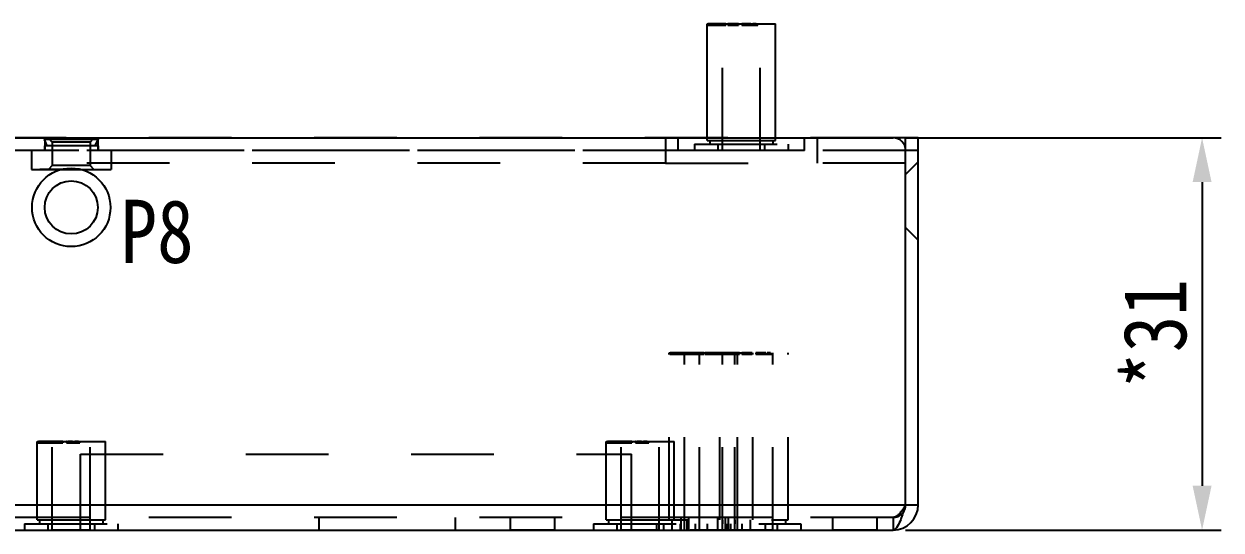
# Model space of a CAD drawing. Header units: millimetres. Extents: x 1262 to 3787, y 0 to 841.
# Drawn here: x 1755.8 to 1850.5, y 627.2 to 667.2 of the extents above; entities that cross this region are included whole.
import ezdxf

# ---------------------------------------------------------------- set-up
doc = ezdxf.new("R2010")
doc.units = ezdxf.units.MM
doc.header["$LTSCALE"] = 65.395
doc.header["$PDMODE"] = 3
doc.header["$PDSIZE"] = 8
doc.linetypes.add('HIDDEN', pattern=[0.2, 0.1, -0.1])
doc.layers.get('0').update_dxf_attribs({"linetype": 'CONTINUOUS'})
doc.layers.get('Defpoints').update_dxf_attribs({"linetype": 'CONTINUOUS'})
doc.layers.add('02___PRT_ALL_AXES', color=7, linetype='CONTINUOUS')
doc.layers.add('DEFAULT_2', color=8, linetype='HIDDEN')
doc.styles.get("Standard").update_dxf_attribs({"font": 'txt', "width": 0.85})
doc.dimstyles.new('DIMSTYLE_1', dxfattribs={"dimtxt": 5, "dimasz": 3.5, "dimexe": 1.5, "dimexo": 1, "dimgap": 1.25, "dimtad": 1, "dimdsep": 46, "dimtxsty": 'Standard', "dimblk": '_FILLED', "dimblk1": '_FILLED', "dimblk2": '_FILLED', "dimcen": 0.09, "dimadec": 0, "dimazin": 0, "dimtp": 0.01, "dimtm": 0.01, "dimtfac": 1, "dimtofl": 0, "dimtmove": 0, "dimatfit": 3, "dimldrblk": '_FILLED', "dimfxl": 1, "dimtolj": 1, "dimarcsym": 0})

# ---------------------------------------------------------------- blocks, each defined once
blk = doc.blocks.new('_FILLED')
at = {"color": 0, "linetype": 'ByBlock'}
blk.add_solid([(0, 0), (-1, 0.214), (-1, -0.214)], dxfattribs=at)
blk = doc.blocks.new('*D3')
at = {"color": 0, "linetype": 'Continuous', "lineweight": -2, "transparency": 16777216}
for p, q in [((1825.581, 658.158), (1850.527, 658.158)), ((1849.027, 654.658), (1849.027, 630.658)), ((1825.581, 627.158), (1850.527, 627.158))]:
    blk.add_line(p, q, dxfattribs=at)
at = {"layer": 'Defpoints', "color": 0, "linetype": 'Continuous', "transparency": 16777216}
for p in [(1824.581, 658.158), (1824.581, 627.158), (1849.027, 627.158)]:
    blk.add_point(p, dxfattribs=at)
at = {"color": 0, "linetype": 'Continuous', "lineweight": -2, "transparency": 16777216, "xscale": 3.5, "yscale": 3.5, "zscale": 3.5}
for p, rotation in [((1849.027, 658.158), 90), ((1849.027, 627.158), 270)]:
    blk.add_blockref('_FILLED', p, dxfattribs=dict(at, rotation=rotation))
at = {"color": 0, "linetype": 'Continuous', "transparency": 16777216, "insert": (1842.777, 642.658), "char_height": 5, "width": 12.75, "attachment_point": 2, "rotation": 90}
blk.add_mtext('\\A1;*31', dxfattribs=at)

msp = doc.modelspace()

# ---------------------------------------------------------------- linework, layer by layer
at = {"color": 7, "linetype": 'Continuous'}
for p, q in [((1809.881, 658.158), (1809.881, 667.158)), ((1815.281, 658.158), (1815.281, 667.158)), ((1826.581, 658.158), (1825.581, 658.158)), ((1825.581, 657.158), (1825.581, 658.158)), ((1826.581, 657.158), (1825.581, 657.158)), ((1825.581, 629.158), (1826.581, 629.158))]:
    msp.add_line(p, q, dxfattribs=at)
at = {"color": 3, "linetype": 'Continuous'}
for p, q in [((1413.581, 658.158), (1824.581, 658.158)), ((1826.581, 629.158), (1826.581, 658.158)), ((1825.581, 629.158), (1825.581, 657.158)), ((1413.581, 629.158), (1825.581, 629.158)), ((1640.365, 627.158), (1824.581, 627.158))]:
    msp.add_line(p, q, dxfattribs=at)
msp.add_circle((1759.581, 652.658), 3.1, dxfattribs=at)
at = {"color": 7, "linetype": 'Continuous'}
msp.add_circle((1759.581, 652.658), 2.1, dxfattribs=at)
at = {"color": 3, "linetype": 'Continuous'}
for centre, radius, start, end in [((1824.581, 657.158), 1, 0, 90), ((1824.581, 629.158), 2, 270, 0)]:
    msp.add_arc(centre, radius, start, end, dxfattribs=at)
msp.add_open_spline([(1825.581, 629.158), (1825.52, 628.969), (1825.46, 628.779), (1825.398, 628.59)], degree=3, dxfattribs=at)
for points, knots in [([(1825.134, 627.867), (1825.058, 627.685), (1824.948, 627.413), (1824.692, 627.158), (1824.581, 627.158)], [0, 0, 0, 0, 0.639668, 1, 1, 1, 1]), ([(1825.398, 628.59), (1825.376, 628.525), (1825.294, 628.282), (1825.206, 628.04), (1825.134, 627.867)], [0, 0, 0, 0, 0.267533, 1, 1, 1, 1])]:
    msp.add_open_spline(points, degree=3, knots=knots, dxfattribs=at)
at = {"layer": '02___PRT_ALL_AXES', "color": 7, "linetype": 'Continuous'}
for p, q in [((1809.881, 667.158), (1815.281, 667.158)), ((1809.881, 658.158), (1809.881, 667.158)), ((1815.281, 658.158), (1815.281, 667.158))]:
    msp.add_line(p, q, dxfattribs=at)
at = {"layer": '02___PRT_ALL_AXES', "color": 8, "linetype": 'HIDDEN'}
for p, q in [((1811.081, 657.158), (1811.081, 667.158)), ((1814.081, 657.158), (1814.081, 667.158)), ((1824.581, 658.158), (1436.879, 658.158)), ((1757.481, 658.158), (1757.481, 657.158)), ((1761.681, 658.158), (1761.681, 657.158)), ((1809.881, 657.958), (1809.881, 658.158)), ((1815.281, 657.958), (1815.281, 658.158)), ((1825.581, 657.158), (1436.879, 657.158)), ((1806.881, 641.158), (1816.281, 641.158)), ((1806.881, 627.958), (1806.881, 641.158)), ((1808.081, 627.158), (1808.081, 641.158)), ((1809.281, 627.158), (1809.281, 641.158)), ((1810.881, 627.958), (1810.881, 641.158)), ((1811.081, 627.158), (1811.081, 641.158)), ((1812.081, 627.158), (1812.081, 641.158)), ((1812.281, 627.158), (1812.281, 641.158)), ((1813.481, 627.958), (1813.481, 641.158)), ((1815.081, 627.158), (1815.081, 641.158)), ((1816.281, 627.958), (1816.281, 641.158)), ((1756.881, 634.158), (1762.281, 634.158)), ((1756.881, 627.958), (1756.881, 634.158)), ((1758.081, 627.158), (1758.081, 634.158)), ((1761.081, 627.158), (1761.081, 634.158)), ((1762.281, 627.958), (1762.281, 634.158)), ((1801.881, 634.158), (1807.281, 634.158)), ((1801.881, 627.958), (1801.881, 634.158)), ((1803.081, 627.158), (1803.081, 634.158)), ((1806.081, 627.158), (1806.081, 634.158)), ((1807.281, 627.958), (1807.281, 634.158)), ((1761.081, 628.158), (1758.081, 628.158)), ((1797.831, 628.158), (1794.331, 628.158)), ((1794.331, 627.158), (1794.331, 628.158)), ((1797.831, 627.158), (1797.831, 628.158)), ((1806.081, 628.158), (1803.081, 628.158)), ((1815.081, 628.158), (1807.831, 628.158)), ((1807.831, 627.158), (1807.831, 628.158)), ((1808.431, 627.158), (1808.431, 628.158)), ((1810.731, 627.158), (1810.731, 628.158)), ((1811.331, 627.158), (1811.331, 628.158)), ((1823.331, 628.158), (1819.831, 628.158)), ((1819.831, 627.158), (1819.831, 628.158)), ((1823.331, 627.158), (1823.331, 628.158)), ((1761.081, 627.158), (1758.081, 627.158)), ((1797.831, 627.158), (1794.331, 627.158)), ((1806.081, 627.158), (1803.081, 627.158)), ((1815.081, 627.158), (1807.831, 627.158)), ((1823.331, 627.158), (1819.831, 627.158))]:
    msp.add_line(p, q, dxfattribs=at)
at = {"layer": '02___PRT_ALL_AXES', "color": 3, "linetype": 'Continuous'}
msp.add_line((1825.581, 658.158), (1824.581, 658.158), dxfattribs=at)
at = {"layer": 'DEFAULT_2', "color": 8, "linetype": 'HIDDEN'}
for p, q in [((1811.358, 667.158), (1809.94, 667.158)), ((1809.94, 667.158), (1809.94, 667.058)), ((1809.94, 667.058), (1811.358, 667.058)), ((1809.946, 667.158), (1809.946, 667.058)), ((1809.979, 667.158), (1809.979, 667.058)), ((1809.994, 667.158), (1809.994, 667.058)), ((1810.028, 667.158), (1810.028, 667.058)), ((1810.048, 667.158), (1810.048, 667.058)), ((1810.05, 667.158), (1810.05, 667.058)), ((1810.076, 667.158), (1810.076, 667.058)), ((1810.079, 667.158), (1810.079, 667.058)), ((1810.094, 667.158), (1810.094, 667.058)), ((1810.102, 667.158), (1810.102, 667.058)), ((1810.149, 667.158), (1810.149, 667.058)), ((1810.155, 667.158), (1810.155, 667.058)), ((1810.159, 667.158), (1810.159, 667.058)), ((1810.182, 667.158), (1810.182, 667.058)), ((1810.248, 667.158), (1810.248, 667.058)), ((1810.259, 667.158), (1810.259, 667.058)), ((1810.292, 667.158), (1810.292, 667.058)), ((1810.302, 667.158), (1810.302, 667.058)), ((1810.303, 667.058), (1810.303, 667.158)), ((1810.314, 667.158), (1810.314, 667.058)), ((1810.372, 667.058), (1810.372, 667.158)), ((1810.421, 667.158), (1810.421, 667.058)), ((1810.423, 667.158), (1810.423, 667.058)), ((1810.446, 667.158), (1810.446, 667.058)), ((1810.448, 667.158), (1810.448, 667.058)), ((1810.554, 667.158), (1810.554, 667.058)), ((1810.566, 667.158), (1810.566, 667.058)), ((1810.577, 667.158), (1810.577, 667.058)), ((1810.61, 667.158), (1810.61, 667.058)), ((1810.621, 667.158), (1810.621, 667.058)), ((1810.686, 667.158), (1810.686, 667.058)), ((1810.709, 667.158), (1810.709, 667.058)), ((1810.713, 667.158), (1810.713, 667.058)), ((1810.719, 667.158), (1810.719, 667.058)), ((1810.767, 667.158), (1810.767, 667.058)), ((1810.775, 667.158), (1810.775, 667.058)), ((1810.789, 667.158), (1810.789, 667.058)), ((1810.792, 667.158), (1810.792, 667.058)), ((1810.818, 667.158), (1810.818, 667.058)), ((1810.82, 667.158), (1810.82, 667.058)), ((1810.841, 667.158), (1810.841, 667.058)), ((1810.874, 667.158), (1810.874, 667.058)), ((1810.889, 667.158), (1810.889, 667.058)), ((1810.922, 667.158), (1810.922, 667.058)), ((1810.929, 667.158), (1810.929, 667.058)), ((1810.97, 667.158), (1810.97, 667.058)), ((1810.972, 667.158), (1810.972, 667.058)), ((1811.001, 667.158), (1811.001, 667.058)), ((1811.023, 667.158), (1811.023, 667.058)), ((1811.051, 667.158), (1811.051, 667.058)), ((1811.055, 667.158), (1811.055, 667.058)), ((1811.118, 667.158), (1811.118, 667.058)), ((1811.121, 667.158), (1811.121, 667.058)), ((1811.138, 667.158), (1811.138, 667.058)), ((1811.14, 667.158), (1811.14, 667.058)), ((1811.148, 667.158), (1811.148, 667.058)), ((1811.152, 667.158), (1811.152, 667.058)), ((1811.161, 667.158), (1811.161, 667.058)), ((1811.167, 667.158), (1811.167, 667.058)), ((1811.176, 667.158), (1811.176, 667.058)), ((1811.18, 667.158), (1811.18, 667.058)), ((1811.19, 667.158), (1811.19, 667.058)), ((1811.191, 667.158), (1811.191, 667.058)), ((1811.208, 667.158), (1811.208, 667.058)), ((1811.274, 667.158), (1811.274, 667.058)), ((1811.305, 667.158), (1811.305, 667.058)), ((1811.356, 667.158), (1811.356, 667.058)), ((1811.358, 667.158), (1811.358, 667.058)), ((1812.36, 667.158), (1811.502, 667.158)), ((1811.502, 667.158), (1811.502, 667.058)), ((1811.502, 667.058), (1812.36, 667.058)), ((1811.503, 667.158), (1811.503, 667.058)), ((1811.525, 667.158), (1811.525, 667.058)), ((1811.527, 667.158), (1811.527, 667.058)), ((1811.572, 667.158), (1811.572, 667.058)), ((1811.602, 667.158), (1811.602, 667.058)), ((1811.609, 667.158), (1811.609, 667.058)), ((1811.627, 667.158), (1811.627, 667.058)), ((1811.63, 667.158), (1811.63, 667.058)), ((1811.637, 667.158), (1811.637, 667.058)), ((1811.639, 667.158), (1811.639, 667.058)), ((1811.66, 667.158), (1811.66, 667.058)), ((1811.665, 667.158), (1811.665, 667.058)), ((1811.67, 667.158), (1811.67, 667.058)), ((1811.677, 667.158), (1811.677, 667.058)), ((1811.681, 667.158), (1811.681, 667.058)), ((1811.691, 667.158), (1811.691, 667.058)), ((1811.708, 667.058), (1811.708, 667.158)), ((1811.722, 667.158), (1811.722, 667.058)), ((1811.742, 667.158), (1811.742, 667.058)), ((1811.764, 667.158), (1811.764, 667.058)), ((1811.765, 667.158), (1811.765, 667.058)), ((1811.777, 667.158), (1811.777, 667.058)), ((1811.78, 667.158), (1811.78, 667.058)), ((1811.807, 667.158), (1811.807, 667.058)), ((1811.827, 667.158), (1811.827, 667.058)), ((1811.836, 667.158), (1811.836, 667.058)), ((1811.878, 667.058), (1811.878, 667.158)), ((1811.883, 667.158), (1811.883, 667.058)), ((1811.889, 667.158), (1811.889, 667.058)), ((1811.908, 667.158), (1811.908, 667.058)), ((1811.914, 667.158), (1811.914, 667.058)), ((1811.919, 667.158), (1811.919, 667.058)), ((1811.958, 667.158), (1811.958, 667.058)), ((1811.969, 667.158), (1811.969, 667.058)), ((1811.989, 667.158), (1811.989, 667.058)), ((1811.994, 667.158), (1811.994, 667.058)), ((1812.014, 667.158), (1812.014, 667.058)), ((1812.035, 667.158), (1812.035, 667.058)), ((1812.05, 667.158), (1812.05, 667.058)), ((1812.065, 667.158), (1812.065, 667.058)), ((1812.088, 667.158), (1812.088, 667.058)), ((1812.093, 667.158), (1812.093, 667.058)), ((1812.104, 667.158), (1812.104, 667.058)), ((1812.12, 667.158), (1812.12, 667.058)), ((1812.122, 667.158), (1812.122, 667.058)), ((1812.181, 667.158), (1812.181, 667.058)), ((1812.187, 667.158), (1812.187, 667.058)), ((1812.22, 667.158), (1812.22, 667.058)), ((1812.234, 667.158), (1812.234, 667.058)), ((1812.238, 667.158), (1812.238, 667.058)), ((1812.255, 667.158), (1812.255, 667.058)), ((1812.305, 667.158), (1812.305, 667.058)), ((1812.355, 667.158), (1812.355, 667.058)), ((1812.36, 667.158), (1812.36, 667.058)), ((1813.341, 667.158), (1812.635, 667.158)), ((1812.635, 667.158), (1812.635, 667.058)), ((1812.635, 667.058), (1813.882, 667.058)), ((1812.813, 667.158), (1812.813, 667.058)), ((1812.82, 667.158), (1812.82, 667.058)), ((1812.931, 667.058), (1812.931, 667.158)), ((1813.057, 667.058), (1813.057, 667.158)), ((1813.341, 667.058), (1813.341, 667.158)), ((1813.388, 667.158), (1813.388, 667.058)), ((1813.407, 667.158), (1813.407, 667.058)), ((1813.769, 667.158), (1813.5, 667.158)), ((1813.5, 667.058), (1813.5, 667.158)), ((1813.532, 667.158), (1813.532, 667.058)), ((1813.585, 667.158), (1813.585, 667.058)), ((1813.769, 667.058), (1813.769, 667.158)), ((1813.882, 667.058), (1813.882, 667.158)), ((1761.706, 658.128), (1757.456, 658.128)), ((1757.456, 658.128), (1757.456, 658.028)), ((1758.081, 657.828), (1757.781, 658.128)), ((1761.081, 657.828), (1761.381, 658.128)), ((1761.706, 658.128), (1761.706, 658.028)), ((1806.581, 658.158), (1806.581, 656.158)), ((1807.581, 657.158), (1807.581, 658.158)), ((1809.881, 657.958), (1809.881, 658.158)), ((1815.281, 657.958), (1815.281, 658.158)), ((1817.581, 657.158), (1817.581, 658.158)), ((1818.581, 658.158), (1818.581, 656.158)), ((1825.581, 658.158), (1824.581, 658.158)), ((1806.581, 657.158), (1709.581, 657.158)), ((1756.431, 657.158), (1756.431, 655.658)), ((1761.706, 658.028), (1757.456, 658.028)), ((1757.681, 657.538), (1757.456, 658.028)), ((1761.706, 657.538), (1757.456, 657.538)), ((1757.456, 657.538), (1757.456, 657.158)), ((1761.081, 657.828), (1758.081, 657.828)), ((1758.081, 657.828), (1758.081, 655.958)), ((1761.081, 657.828), (1761.081, 655.958)), ((1761.481, 657.538), (1761.706, 658.028)), ((1761.706, 657.538), (1761.706, 657.158)), ((1762.731, 657.158), (1762.731, 655.658)), ((1817.581, 657.158), (1807.581, 657.158)), ((1808.886, 657.658), (1816.276, 657.658)), ((1808.886, 657.658), (1808.886, 657.158)), ((1809.881, 657.958), (1815.281, 657.958)), ((1810.081, 657.958), (1810.081, 657.658)), ((1810.733, 657.658), (1810.733, 657.158)), ((1814.428, 657.658), (1814.428, 657.158)), ((1815.081, 657.958), (1815.081, 657.658)), ((1816.276, 657.658), (1816.276, 657.158)), ((1825.581, 657.158), (1818.581, 657.158)), ((1825.581, 655.258), (1826.581, 656.258)), ((1806.581, 656.158), (1709.581, 656.158)), ((1756.431, 655.658), (1762.731, 655.658)), ((1757.105, 655.678), (1758.997, 655.678)), ((1757.105, 655.678), (1757.105, 655.658)), ((1757.119, 655.678), (1757.119, 655.658)), ((1757.141, 655.658), (1757.141, 655.678)), ((1757.149, 655.678), (1757.149, 655.658)), ((1757.187, 655.658), (1757.187, 655.678)), ((1757.187, 655.678), (1757.187, 655.658)), ((1757.188, 655.678), (1757.188, 655.658)), ((1757.19, 655.678), (1757.19, 655.658)), ((1757.2, 655.678), (1757.2, 655.658)), ((1757.21, 655.658), (1757.21, 655.678)), ((1757.434, 655.678), (1757.434, 655.658)), ((1757.467, 655.678), (1757.467, 655.658)), ((1757.548, 655.678), (1757.548, 655.658)), ((1757.581, 655.678), (1757.581, 655.658)), ((1757.589, 655.678), (1757.589, 655.658)), ((1757.602, 655.678), (1757.602, 655.658)), ((1757.622, 655.678), (1757.622, 655.658)), ((1757.623, 655.678), (1757.623, 655.658)), ((1757.623, 655.678), (1757.623, 655.658)), ((1757.625, 655.678), (1757.625, 655.658)), ((1757.652, 655.678), (1757.652, 655.658)), ((1757.653, 655.678), (1757.653, 655.658)), ((1757.659, 655.678), (1757.659, 655.658)), ((1757.669, 655.678), (1757.669, 655.658)), ((1757.681, 655.658), (1757.681, 655.678)), ((1757.682, 655.678), (1757.682, 655.658)), ((1757.727, 655.678), (1757.727, 655.658)), ((1757.739, 655.678), (1757.739, 655.658)), ((1757.769, 655.678), (1757.769, 655.658)), ((1757.772, 655.678), (1757.772, 655.658)), ((1757.775, 655.678), (1757.775, 655.658)), ((1758.081, 655.958), (1757.781, 655.658)), ((1757.781, 655.678), (1757.781, 655.658)), ((1757.849, 655.678), (1757.849, 655.658)), ((1757.866, 655.678), (1757.866, 655.658)), ((1757.869, 655.678), (1757.869, 655.658)), ((1757.871, 655.678), (1757.871, 655.658)), ((1757.872, 655.658), (1757.872, 655.678)), ((1757.886, 655.678), (1757.886, 655.658)), ((1757.889, 655.678), (1757.889, 655.658)), ((1757.891, 655.678), (1757.891, 655.658)), ((1757.904, 655.678), (1757.904, 655.658)), ((1757.906, 655.678), (1757.906, 655.658)), ((1757.914, 655.678), (1757.914, 655.658)), ((1757.915, 655.678), (1757.915, 655.658)), ((1757.975, 655.678), (1757.975, 655.658)), ((1757.976, 655.678), (1757.976, 655.658)), ((1757.988, 655.658), (1757.988, 655.678)), ((1758.013, 655.678), (1758.013, 655.658)), ((1758.019, 655.678), (1758.019, 655.658)), ((1758.034, 655.678), (1758.034, 655.658)), ((1758.037, 655.678), (1758.037, 655.658)), ((1758.05, 655.658), (1758.05, 655.678)), ((1758.054, 655.678), (1758.054, 655.658)), ((1758.064, 655.678), (1758.064, 655.658)), ((1758.065, 655.658), (1758.065, 655.678)), ((1758.068, 655.678), (1758.068, 655.658)), ((1758.079, 655.678), (1758.079, 655.658)), ((1761.081, 655.958), (1758.081, 655.958)), ((1758.093, 655.658), (1758.093, 655.678)), ((1758.094, 655.678), (1758.094, 655.658)), ((1758.095, 655.678), (1758.095, 655.658)), ((1758.129, 655.658), (1758.129, 655.678)), ((1758.136, 655.678), (1758.136, 655.658)), ((1758.195, 655.678), (1758.195, 655.658)), ((1758.203, 655.658), (1758.203, 655.678)), ((1758.227, 655.678), (1758.227, 655.658)), ((1758.238, 655.678), (1758.238, 655.658)), ((1758.25, 655.658), (1758.25, 655.678)), ((1758.261, 655.678), (1758.261, 655.658)), ((1758.261, 655.658), (1758.261, 655.678)), ((1758.272, 655.678), (1758.272, 655.658)), ((1758.274, 655.678), (1758.274, 655.658)), ((1758.312, 655.678), (1758.312, 655.658)), ((1758.341, 655.678), (1758.341, 655.658)), ((1758.349, 655.678), (1758.349, 655.658)), ((1758.349, 655.678), (1758.349, 655.658)), ((1758.425, 655.658), (1758.425, 655.678)), ((1758.443, 655.678), (1758.443, 655.658)), ((1758.472, 655.678), (1758.472, 655.658)), ((1758.485, 655.678), (1758.485, 655.658)), ((1758.495, 655.658), (1758.495, 655.678)), ((1758.512, 655.678), (1758.512, 655.658)), ((1758.543, 655.658), (1758.543, 655.678)), ((1758.551, 655.678), (1758.551, 655.658)), ((1758.68, 655.658), (1758.68, 655.678)), ((1758.714, 655.678), (1758.714, 655.658)), ((1758.742, 655.678), (1758.742, 655.658)), ((1758.75, 655.678), (1758.75, 655.658)), ((1758.779, 655.678), (1758.779, 655.658)), ((1758.79, 655.678), (1758.79, 655.658)), ((1758.818, 655.678), (1758.818, 655.658)), ((1758.826, 655.678), (1758.826, 655.658)), ((1758.985, 655.678), (1758.985, 655.658)), ((1758.997, 655.678), (1758.997, 655.658)), ((1759.136, 655.678), (1759.518, 655.678)), ((1759.136, 655.678), (1759.136, 655.658)), ((1759.138, 655.678), (1759.138, 655.658)), ((1759.178, 655.678), (1759.178, 655.658)), ((1759.187, 655.678), (1759.187, 655.658)), ((1759.188, 655.678), (1759.188, 655.658)), ((1759.189, 655.678), (1759.189, 655.658)), ((1759.211, 655.678), (1759.211, 655.658)), ((1759.217, 655.678), (1759.217, 655.658)), ((1759.218, 655.658), (1759.218, 655.678)), ((1759.222, 655.678), (1759.222, 655.658)), ((1759.226, 655.678), (1759.226, 655.658)), ((1759.304, 655.678), (1759.304, 655.658)), ((1759.319, 655.678), (1759.319, 655.658)), ((1759.32, 655.678), (1759.32, 655.658)), ((1759.329, 655.678), (1759.329, 655.658)), ((1759.353, 655.678), (1759.353, 655.658)), ((1759.365, 655.678), (1759.365, 655.658)), ((1759.41, 655.678), (1759.41, 655.658)), ((1759.438, 655.678), (1759.438, 655.658)), ((1759.444, 655.678), (1759.444, 655.658)), ((1759.47, 655.678), (1759.47, 655.658)), ((1759.47, 655.658), (1759.47, 655.678)), ((1759.477, 655.678), (1759.477, 655.658)), ((1759.478, 655.678), (1759.478, 655.658)), ((1759.485, 655.658), (1759.485, 655.678)), ((1759.489, 655.678), (1759.489, 655.658)), ((1759.517, 655.678), (1759.517, 655.658)), ((1759.517, 655.658), (1759.517, 655.678)), ((1761.081, 655.958), (1761.381, 655.658)), ((1806.581, 656.158), (1818.581, 656.158)), ((1825.581, 656.158), (1818.581, 656.158)), ((1825.581, 651.058), (1826.581, 650.058)), ((1806.881, 627.958), (1806.881, 641.158)), ((1806.919, 641.058), (1806.919, 641.158)), ((1806.919, 641.058), (1809.641, 641.058)), ((1809.641, 641.158), (1806.943, 641.158)), ((1806.943, 641.058), (1806.943, 641.158)), ((1807.149, 641.158), (1807.149, 641.058)), ((1807.2, 641.158), (1807.2, 641.058)), ((1807.23, 641.158), (1807.23, 641.058)), ((1807.273, 641.158), (1807.273, 641.058)), ((1807.324, 641.158), (1807.324, 641.058)), ((1807.352, 641.158), (1807.352, 641.058)), ((1807.354, 641.158), (1807.354, 641.058)), ((1807.376, 641.058), (1807.376, 641.158)), ((1807.44, 641.158), (1807.44, 641.058)), ((1807.451, 641.058), (1807.451, 641.158)), ((1807.475, 641.158), (1807.475, 641.058)), ((1807.746, 641.158), (1807.746, 641.058)), ((1807.881, 641.158), (1807.881, 641.058)), ((1807.911, 641.158), (1807.911, 641.058)), ((1808.054, 641.158), (1808.054, 641.058)), ((1808.057, 641.158), (1808.057, 641.058)), ((1808.065, 641.158), (1808.065, 641.058)), ((1808.081, 627.958), (1808.081, 641.158)), ((1808.105, 641.158), (1808.105, 641.058)), ((1808.113, 641.158), (1808.113, 641.058)), ((1808.119, 641.058), (1808.119, 641.158)), ((1808.143, 641.058), (1808.143, 641.158)), ((1808.146, 641.158), (1808.146, 641.058)), ((1808.163, 641.158), (1808.163, 641.058)), ((1808.199, 641.158), (1808.199, 641.058)), ((1808.205, 641.158), (1808.205, 641.058)), ((1808.212, 641.158), (1808.212, 641.058)), ((1808.231, 641.158), (1808.231, 641.058)), ((1808.238, 641.158), (1808.238, 641.058)), ((1808.24, 641.158), (1808.24, 641.058)), ((1808.241, 641.158), (1808.241, 641.058)), ((1808.254, 641.158), (1808.254, 641.058)), ((1808.258, 641.158), (1808.258, 641.058)), ((1808.264, 641.158), (1808.264, 641.058)), ((1808.284, 641.158), (1808.284, 641.058)), ((1808.29, 641.158), (1808.29, 641.058)), ((1808.349, 641.158), (1808.349, 641.058)), ((1808.382, 641.158), (1808.382, 641.058)), ((1808.4, 641.158), (1808.4, 641.058)), ((1808.43, 641.158), (1808.43, 641.058)), ((1808.438, 641.158), (1808.438, 641.058)), ((1808.441, 641.158), (1808.441, 641.058)), ((1808.473, 641.158), (1808.473, 641.058)), ((1808.524, 641.158), (1808.524, 641.058)), ((1808.552, 641.158), (1808.552, 641.058)), ((1808.554, 641.158), (1808.554, 641.058)), ((1808.576, 641.058), (1808.576, 641.158)), ((1808.614, 641.158), (1808.614, 641.058)), ((1808.618, 641.158), (1808.618, 641.058)), ((1808.635, 641.158), (1808.635, 641.058)), ((1808.64, 641.158), (1808.64, 641.058)), ((1808.643, 641.158), (1808.643, 641.058)), ((1808.651, 641.058), (1808.651, 641.158)), ((1808.675, 641.158), (1808.675, 641.058)), ((1808.693, 641.158), (1808.693, 641.058)), ((1808.715, 641.158), (1808.715, 641.058)), ((1808.724, 641.158), (1808.724, 641.058)), ((1808.732, 641.158), (1808.732, 641.058)), ((1808.736, 641.158), (1808.736, 641.058)), ((1808.753, 641.158), (1808.753, 641.058)), ((1808.754, 641.158), (1808.754, 641.058)), ((1808.754, 641.158), (1808.754, 641.058)), ((1808.764, 641.158), (1808.764, 641.058)), ((1808.764, 641.158), (1808.764, 641.058)), ((1808.778, 641.158), (1808.778, 641.058)), ((1808.79, 641.158), (1808.79, 641.058)), ((1808.797, 641.158), (1808.797, 641.058)), ((1808.805, 641.158), (1808.805, 641.058)), ((1808.834, 641.058), (1808.834, 641.158)), ((1808.843, 641.158), (1808.843, 641.058)), ((1808.855, 641.158), (1808.855, 641.058)), ((1808.865, 641.158), (1808.865, 641.058)), ((1808.868, 641.158), (1808.868, 641.058)), ((1808.874, 641.158), (1808.874, 641.058)), ((1808.885, 641.158), (1808.885, 641.058)), ((1808.904, 641.158), (1808.904, 641.058)), ((1808.907, 641.158), (1808.907, 641.058)), ((1808.921, 641.158), (1808.921, 641.058)), ((1808.946, 641.158), (1808.946, 641.058)), ((1808.992, 641.158), (1808.992, 641.058)), ((1808.994, 641.158), (1808.994, 641.058)), ((1808.998, 641.158), (1808.998, 641.058)), ((1809.007, 641.158), (1809.007, 641.058)), ((1809.015, 641.158), (1809.015, 641.058)), ((1809.075, 641.158), (1809.075, 641.058)), ((1809.081, 641.158), (1809.081, 641.058)), ((1809.087, 641.158), (1809.087, 641.058)), ((1809.096, 641.158), (1809.096, 641.058)), ((1809.098, 641.158), (1809.098, 641.058)), ((1809.111, 641.158), (1809.111, 641.058)), ((1809.113, 641.158), (1809.113, 641.058)), ((1809.145, 641.158), (1809.145, 641.058)), ((1809.158, 641.158), (1809.158, 641.058)), ((1809.178, 641.158), (1809.178, 641.058)), ((1809.179, 641.158), (1809.179, 641.058)), ((1809.185, 641.158), (1809.185, 641.058)), ((1809.209, 641.158), (1809.209, 641.058)), ((1809.24, 641.158), (1809.24, 641.058)), ((1809.249, 641.158), (1809.249, 641.058)), ((1809.254, 641.158), (1809.254, 641.058)), ((1809.257, 641.158), (1809.257, 641.058)), ((1809.265, 641.158), (1809.265, 641.058)), ((1809.275, 641.158), (1809.275, 641.058)), ((1809.305, 641.158), (1809.305, 641.058)), ((1809.305, 641.158), (1809.305, 641.058)), ((1809.313, 641.158), (1809.313, 641.058)), ((1809.321, 641.158), (1809.321, 641.058)), ((1809.325, 641.158), (1809.325, 641.058)), ((1809.341, 641.158), (1809.341, 641.058)), ((1809.346, 641.158), (1809.346, 641.058)), ((1809.35, 641.158), (1809.35, 641.058)), ((1809.363, 641.158), (1809.363, 641.058)), ((1809.392, 641.158), (1809.392, 641.058)), ((1809.399, 641.158), (1809.399, 641.058)), ((1809.405, 641.158), (1809.405, 641.058)), ((1809.412, 641.158), (1809.412, 641.058)), ((1809.431, 641.158), (1809.431, 641.058)), ((1809.438, 641.158), (1809.438, 641.058)), ((1809.44, 641.158), (1809.44, 641.058)), ((1809.441, 641.158), (1809.441, 641.058)), ((1809.451, 641.158), (1809.451, 641.058)), ((1809.451, 641.158), (1809.451, 641.058)), ((1809.454, 641.158), (1809.454, 641.058)), ((1809.458, 641.158), (1809.458, 641.058)), ((1809.464, 641.158), (1809.464, 641.058)), ((1809.484, 641.158), (1809.484, 641.058)), ((1809.49, 641.158), (1809.49, 641.058)), ((1809.549, 641.158), (1809.549, 641.058)), ((1809.582, 641.158), (1809.582, 641.058)), ((1809.638, 641.158), (1809.638, 641.058)), ((1809.641, 641.158), (1809.641, 641.058)), ((1810.887, 641.158), (1809.721, 641.158)), ((1809.721, 641.158), (1809.721, 641.058)), ((1809.721, 641.058), (1812.441, 641.058)), ((1809.814, 641.158), (1809.814, 641.058)), ((1809.818, 641.158), (1809.818, 641.058)), ((1809.835, 641.158), (1809.835, 641.058)), ((1809.843, 641.158), (1809.843, 641.058)), ((1809.876, 641.158), (1809.876, 641.058)), ((1809.893, 641.158), (1809.893, 641.058)), ((1809.897, 641.158), (1809.897, 641.058)), ((1809.914, 641.158), (1809.914, 641.058)), ((1809.915, 641.158), (1809.915, 641.058)), ((1809.924, 641.158), (1809.924, 641.058)), ((1809.932, 641.158), (1809.932, 641.058)), ((1809.936, 641.158), (1809.936, 641.058)), ((1809.953, 641.158), (1809.953, 641.058)), ((1809.954, 641.158), (1809.954, 641.058)), ((1809.954, 641.158), (1809.954, 641.058)), ((1809.964, 641.158), (1809.964, 641.058)), ((1809.964, 641.158), (1809.964, 641.058)), ((1809.978, 641.158), (1809.978, 641.058)), ((1809.99, 641.158), (1809.99, 641.058)), ((1809.997, 641.158), (1809.997, 641.058)), ((1810.005, 641.158), (1810.005, 641.058)), ((1810.034, 641.058), (1810.034, 641.158)), ((1810.043, 641.158), (1810.043, 641.058)), ((1810.055, 641.158), (1810.055, 641.058)), ((1810.062, 641.058), (1810.062, 641.158)), ((1810.065, 641.158), (1810.065, 641.058)), ((1810.068, 641.158), (1810.068, 641.058)), ((1810.074, 641.158), (1810.074, 641.058)), ((1810.085, 641.158), (1810.085, 641.058)), ((1810.104, 641.158), (1810.104, 641.058)), ((1810.107, 641.158), (1810.107, 641.058)), ((1810.121, 641.158), (1810.121, 641.058)), ((1810.186, 641.058), (1810.186, 641.158)), ((1810.192, 641.158), (1810.192, 641.058)), ((1810.194, 641.158), (1810.194, 641.058)), ((1810.198, 641.158), (1810.198, 641.058)), ((1810.207, 641.158), (1810.207, 641.058)), ((1810.215, 641.158), (1810.215, 641.058)), ((1810.275, 641.158), (1810.275, 641.058)), ((1810.287, 641.158), (1810.287, 641.058)), ((1810.296, 641.158), (1810.296, 641.058)), ((1810.298, 641.158), (1810.298, 641.058)), ((1810.313, 641.158), (1810.313, 641.058)), ((1810.345, 641.158), (1810.345, 641.058)), ((1810.358, 641.158), (1810.358, 641.058)), ((1810.378, 641.158), (1810.378, 641.058)), ((1810.379, 641.158), (1810.379, 641.058)), ((1810.385, 641.158), (1810.385, 641.058)), ((1810.409, 641.158), (1810.409, 641.058)), ((1810.44, 641.158), (1810.44, 641.058)), ((1810.449, 641.158), (1810.449, 641.058)), ((1810.467, 641.058), (1810.467, 641.158)), ((1810.475, 641.158), (1810.475, 641.058)), ((1810.48, 641.158), (1810.48, 641.058)), ((1810.505, 641.158), (1810.505, 641.058)), ((1810.508, 641.158), (1810.508, 641.058)), ((1810.521, 641.158), (1810.521, 641.058)), ((1810.525, 641.158), (1810.525, 641.058)), ((1810.541, 641.158), (1810.541, 641.058)), ((1810.55, 641.158), (1810.55, 641.058)), ((1810.592, 641.158), (1810.592, 641.058)), ((1810.615, 641.158), (1810.615, 641.058)), ((1810.624, 641.058), (1810.624, 641.158)), ((1810.651, 641.158), (1810.651, 641.058)), ((1810.651, 641.158), (1810.651, 641.058)), ((1810.655, 641.158), (1810.655, 641.058)), ((1810.881, 627.958), (1810.881, 641.158)), ((1810.887, 641.058), (1810.887, 641.158)), ((1810.919, 641.058), (1810.919, 641.158)), ((1812.441, 641.158), (1810.921, 641.158)), ((1810.921, 641.158), (1810.921, 641.058)), ((1810.943, 641.058), (1810.943, 641.158)), ((1810.996, 641.058), (1810.996, 641.158)), ((1811.097, 641.158), (1811.097, 641.058)), ((1811.114, 641.158), (1811.114, 641.058)), ((1811.149, 641.158), (1811.149, 641.058)), ((1811.2, 641.158), (1811.2, 641.058)), ((1811.23, 641.158), (1811.23, 641.058)), ((1811.262, 641.058), (1811.262, 641.158)), ((1811.273, 641.158), (1811.273, 641.058)), ((1811.324, 641.158), (1811.324, 641.058)), ((1811.352, 641.158), (1811.352, 641.058)), ((1811.354, 641.158), (1811.354, 641.058)), ((1811.376, 641.058), (1811.376, 641.158)), ((1811.386, 641.058), (1811.386, 641.158)), ((1811.44, 641.158), (1811.44, 641.058)), ((1811.451, 641.058), (1811.451, 641.158)), ((1811.475, 641.158), (1811.475, 641.058)), ((1811.667, 641.058), (1811.667, 641.158)), ((1811.68, 641.158), (1811.68, 641.058)), ((1811.708, 641.158), (1811.708, 641.058)), ((1811.746, 641.158), (1811.746, 641.058)), ((1811.815, 641.158), (1811.815, 641.058)), ((1811.824, 641.058), (1811.824, 641.158)), ((1811.855, 641.158), (1811.855, 641.058)), ((1811.881, 641.158), (1811.881, 641.058)), ((1811.911, 641.158), (1811.911, 641.058)), ((1812.054, 641.158), (1812.054, 641.058)), ((1812.057, 641.158), (1812.057, 641.058)), ((1812.065, 641.158), (1812.065, 641.058)), ((1812.087, 641.058), (1812.087, 641.158)), ((1812.105, 641.158), (1812.105, 641.058)), ((1812.113, 641.158), (1812.113, 641.058)), ((1812.146, 641.158), (1812.146, 641.058)), ((1812.163, 641.158), (1812.163, 641.058)), ((1812.196, 641.058), (1812.196, 641.158)), ((1812.199, 641.158), (1812.199, 641.058)), ((1812.205, 641.158), (1812.205, 641.058)), ((1812.212, 641.158), (1812.212, 641.058)), ((1812.231, 641.158), (1812.231, 641.058)), ((1812.238, 641.158), (1812.238, 641.058)), ((1812.24, 641.158), (1812.24, 641.058)), ((1812.241, 641.158), (1812.241, 641.058)), ((1812.254, 641.158), (1812.254, 641.058)), ((1812.258, 641.158), (1812.258, 641.058)), ((1812.264, 641.158), (1812.264, 641.058)), ((1812.281, 627.958), (1812.281, 641.158)), ((1812.284, 641.158), (1812.284, 641.058)), ((1812.29, 641.158), (1812.29, 641.058)), ((1812.349, 641.158), (1812.349, 641.058)), ((1812.382, 641.158), (1812.382, 641.058)), ((1812.438, 641.158), (1812.438, 641.058)), ((1812.441, 641.158), (1812.441, 641.058)), ((1813.451, 641.158), (1812.614, 641.158)), ((1812.614, 641.158), (1812.614, 641.058)), ((1812.614, 641.058), (1813.451, 641.058)), ((1812.618, 641.158), (1812.618, 641.058)), ((1812.635, 641.158), (1812.635, 641.058)), ((1812.643, 641.158), (1812.643, 641.058)), ((1812.676, 641.158), (1812.676, 641.058)), ((1812.693, 641.158), (1812.693, 641.058)), ((1812.715, 641.158), (1812.715, 641.058)), ((1812.724, 641.158), (1812.724, 641.058)), ((1812.732, 641.158), (1812.732, 641.058)), ((1812.736, 641.158), (1812.736, 641.058)), ((1812.753, 641.158), (1812.753, 641.058)), ((1812.754, 641.158), (1812.754, 641.058)), ((1812.754, 641.158), (1812.754, 641.058)), ((1812.764, 641.158), (1812.764, 641.058)), ((1812.764, 641.158), (1812.764, 641.058)), ((1812.778, 641.158), (1812.778, 641.058)), ((1812.79, 641.158), (1812.79, 641.058)), ((1812.797, 641.158), (1812.797, 641.058)), ((1812.805, 641.158), (1812.805, 641.058)), ((1812.834, 641.058), (1812.834, 641.158)), ((1812.843, 641.158), (1812.843, 641.058)), ((1812.855, 641.158), (1812.855, 641.058)), ((1812.865, 641.158), (1812.865, 641.058)), ((1812.868, 641.158), (1812.868, 641.058)), ((1812.874, 641.158), (1812.874, 641.058)), ((1812.885, 641.158), (1812.885, 641.058)), ((1812.904, 641.158), (1812.904, 641.058)), ((1812.907, 641.158), (1812.907, 641.058)), ((1812.921, 641.158), (1812.921, 641.058)), ((1812.992, 641.158), (1812.992, 641.058)), ((1812.994, 641.158), (1812.994, 641.058)), ((1812.998, 641.158), (1812.998, 641.058)), ((1813.007, 641.158), (1813.007, 641.058)), ((1813.015, 641.158), (1813.015, 641.058)), ((1813.075, 641.158), (1813.075, 641.058)), ((1813.087, 641.158), (1813.087, 641.058)), ((1813.096, 641.158), (1813.096, 641.058)), ((1813.098, 641.158), (1813.098, 641.058)), ((1813.113, 641.158), (1813.113, 641.058)), ((1813.145, 641.158), (1813.145, 641.058)), ((1813.158, 641.158), (1813.158, 641.058)), ((1813.178, 641.158), (1813.178, 641.058)), ((1813.179, 641.158), (1813.179, 641.058)), ((1813.185, 641.158), (1813.185, 641.058)), ((1813.209, 641.158), (1813.209, 641.058)), ((1813.24, 641.158), (1813.24, 641.058)), ((1813.249, 641.158), (1813.249, 641.058)), ((1813.275, 641.158), (1813.275, 641.058)), ((1813.305, 641.158), (1813.305, 641.058)), ((1813.321, 641.158), (1813.321, 641.058)), ((1813.325, 641.158), (1813.325, 641.058)), ((1813.341, 641.158), (1813.341, 641.058)), ((1813.35, 641.158), (1813.35, 641.058)), ((1813.392, 641.158), (1813.392, 641.058)), ((1813.451, 641.158), (1813.451, 641.058)), ((1813.451, 641.158), (1813.451, 641.058)), ((1813.481, 627.958), (1813.481, 641.158)), ((1814.467, 641.158), (1813.721, 641.158)), ((1813.721, 641.158), (1813.721, 641.058)), ((1813.721, 641.058), (1814.996, 641.058)), ((1813.897, 641.158), (1813.897, 641.058)), ((1813.914, 641.158), (1813.914, 641.058)), ((1814.062, 641.058), (1814.062, 641.158)), ((1814.186, 641.058), (1814.186, 641.158)), ((1814.467, 641.058), (1814.467, 641.158)), ((1814.508, 641.158), (1814.48, 641.158)), ((1814.48, 641.158), (1814.48, 641.058)), ((1814.508, 641.158), (1814.508, 641.058)), ((1814.887, 641.158), (1814.615, 641.158)), ((1814.615, 641.158), (1814.615, 641.058)), ((1814.624, 641.058), (1814.624, 641.158)), ((1814.655, 641.158), (1814.655, 641.058)), ((1814.887, 641.058), (1814.887, 641.158)), ((1814.996, 641.058), (1814.996, 641.158)), ((1816.281, 627.958), (1816.281, 641.158)), ((1756.881, 627.958), (1756.881, 634.158)), ((1756.956, 634.058), (1756.956, 634.158)), ((1756.956, 634.058), (1758.914, 634.058)), ((1758.914, 634.158), (1756.987, 634.158)), ((1756.987, 634.058), (1756.987, 634.158)), ((1757.608, 634.158), (1757.608, 634.058)), ((1757.613, 634.158), (1757.613, 634.058)), ((1757.633, 634.158), (1757.633, 634.058)), ((1757.657, 634.158), (1757.657, 634.058)), ((1757.736, 634.158), (1757.736, 634.058)), ((1757.751, 634.158), (1757.751, 634.058)), ((1757.755, 634.158), (1757.755, 634.058)), ((1757.764, 634.158), (1757.764, 634.058)), ((1757.779, 634.158), (1757.779, 634.058)), ((1757.781, 634.158), (1757.781, 634.058)), ((1757.789, 634.158), (1757.789, 634.058)), ((1757.813, 634.158), (1757.813, 634.058)), ((1757.822, 634.158), (1757.822, 634.058)), ((1757.824, 634.158), (1757.824, 634.058)), ((1757.84, 634.158), (1757.84, 634.058)), ((1757.848, 634.158), (1757.848, 634.058)), ((1757.852, 634.158), (1757.852, 634.058)), ((1757.9, 634.158), (1757.9, 634.058)), ((1757.946, 634.158), (1757.946, 634.058)), ((1757.97, 634.158), (1757.97, 634.058)), ((1757.974, 634.158), (1757.974, 634.058)), ((1757.976, 634.158), (1757.976, 634.058)), ((1757.989, 634.158), (1757.989, 634.058)), ((1757.99, 634.158), (1757.99, 634.058)), ((1757.995, 634.158), (1757.995, 634.058)), ((1758.004, 634.158), (1758.004, 634.058)), ((1758.008, 634.158), (1758.008, 634.058)), ((1758.033, 634.158), (1758.033, 634.058)), ((1758.058, 634.158), (1758.058, 634.058)), ((1758.074, 634.158), (1758.074, 634.058)), ((1758.078, 634.158), (1758.078, 634.058)), ((1758.088, 634.158), (1758.088, 634.058)), ((1758.094, 634.158), (1758.094, 634.058)), ((1758.112, 634.158), (1758.112, 634.058)), ((1758.114, 634.058), (1758.114, 634.158)), ((1758.122, 634.158), (1758.122, 634.058)), ((1758.163, 634.158), (1758.163, 634.058)), ((1758.191, 634.158), (1758.191, 634.058)), ((1758.201, 634.158), (1758.201, 634.058)), ((1758.233, 634.158), (1758.233, 634.058)), ((1758.236, 634.158), (1758.236, 634.058)), ((1758.259, 634.158), (1758.259, 634.058)), ((1758.267, 634.058), (1758.267, 634.158)), ((1758.274, 634.158), (1758.274, 634.058)), ((1758.277, 634.158), (1758.277, 634.058)), ((1758.281, 634.158), (1758.281, 634.058)), ((1758.298, 634.158), (1758.298, 634.058)), ((1758.34, 634.158), (1758.34, 634.058)), ((1758.342, 634.158), (1758.342, 634.058)), ((1758.343, 634.158), (1758.343, 634.058)), ((1758.348, 634.158), (1758.348, 634.058)), ((1758.354, 634.158), (1758.354, 634.058)), ((1758.37, 634.158), (1758.37, 634.058)), ((1758.395, 634.158), (1758.395, 634.058)), ((1758.398, 634.158), (1758.398, 634.058)), ((1758.437, 634.158), (1758.437, 634.058)), ((1758.439, 634.158), (1758.439, 634.058)), ((1758.439, 634.158), (1758.439, 634.058)), ((1758.445, 634.158), (1758.445, 634.058)), ((1758.458, 634.158), (1758.458, 634.058)), ((1758.466, 634.158), (1758.466, 634.058)), ((1758.502, 634.158), (1758.502, 634.058)), ((1758.51, 634.158), (1758.51, 634.058)), ((1758.512, 634.158), (1758.512, 634.058)), ((1758.514, 634.158), (1758.514, 634.058)), ((1758.542, 634.158), (1758.542, 634.058)), ((1758.551, 634.158), (1758.551, 634.058)), ((1758.581, 634.158), (1758.581, 634.058)), ((1758.614, 634.158), (1758.614, 634.058)), ((1758.631, 634.158), (1758.631, 634.058)), ((1758.686, 634.158), (1758.686, 634.058)), ((1758.687, 634.158), (1758.687, 634.058)), ((1758.723, 634.158), (1758.723, 634.058)), ((1758.764, 634.158), (1758.764, 634.058)), ((1758.796, 634.158), (1758.796, 634.058)), ((1758.798, 634.158), (1758.798, 634.058)), ((1758.837, 634.158), (1758.837, 634.058)), ((1758.886, 634.158), (1758.886, 634.058)), ((1758.888, 634.158), (1758.888, 634.058)), ((1758.914, 634.158), (1758.914, 634.058)), ((1759.271, 634.158), (1759.203, 634.158)), ((1759.203, 634.158), (1759.203, 634.058)), ((1759.203, 634.058), (1760.269, 634.058)), ((1759.271, 634.058), (1759.271, 634.158)), ((1759.69, 634.158), (1759.343, 634.158)), ((1759.343, 634.158), (1759.343, 634.058)), ((1759.39, 634.158), (1759.39, 634.058)), ((1759.397, 634.058), (1759.397, 634.158)), ((1759.69, 634.058), (1759.69, 634.158)), ((1759.766, 634.158), (1759.766, 634.058)), ((1760.146, 634.158), (1759.857, 634.158)), ((1759.857, 634.058), (1759.857, 634.158)), ((1760.014, 634.158), (1760.014, 634.058)), ((1760.091, 634.158), (1760.091, 634.058)), ((1760.146, 634.058), (1760.146, 634.158)), ((1760.201, 634.158), (1760.201, 634.058)), ((1760.269, 634.058), (1760.269, 634.158)), ((1762.281, 627.958), (1762.281, 634.158)), ((1801.881, 627.958), (1801.881, 634.158)), ((1801.956, 634.058), (1801.956, 634.158)), ((1801.956, 634.058), (1803.914, 634.058)), ((1803.914, 634.158), (1801.987, 634.158)), ((1801.987, 634.058), (1801.987, 634.158)), ((1802.608, 634.158), (1802.608, 634.058)), ((1802.613, 634.158), (1802.613, 634.058)), ((1802.633, 634.158), (1802.633, 634.058)), ((1802.657, 634.158), (1802.657, 634.058)), ((1802.736, 634.158), (1802.736, 634.058)), ((1802.751, 634.158), (1802.751, 634.058)), ((1802.755, 634.158), (1802.755, 634.058)), ((1802.764, 634.158), (1802.764, 634.058)), ((1802.779, 634.158), (1802.779, 634.058)), ((1802.781, 634.158), (1802.781, 634.058)), ((1802.789, 634.158), (1802.789, 634.058)), ((1802.813, 634.158), (1802.813, 634.058)), ((1802.822, 634.158), (1802.822, 634.058)), ((1802.824, 634.158), (1802.824, 634.058)), ((1802.84, 634.158), (1802.84, 634.058)), ((1802.848, 634.158), (1802.848, 634.058)), ((1802.852, 634.158), (1802.852, 634.058)), ((1802.9, 634.158), (1802.9, 634.058)), ((1802.946, 634.158), (1802.946, 634.058)), ((1802.97, 634.158), (1802.97, 634.058)), ((1802.974, 634.158), (1802.974, 634.058)), ((1802.976, 634.158), (1802.976, 634.058)), ((1802.989, 634.158), (1802.989, 634.058)), ((1802.99, 634.158), (1802.99, 634.058)), ((1802.995, 634.158), (1802.995, 634.058)), ((1803.004, 634.158), (1803.004, 634.058)), ((1803.008, 634.158), (1803.008, 634.058)), ((1803.033, 634.158), (1803.033, 634.058)), ((1803.058, 634.158), (1803.058, 634.058)), ((1803.074, 634.158), (1803.074, 634.058)), ((1803.078, 634.158), (1803.078, 634.058)), ((1803.088, 634.158), (1803.088, 634.058)), ((1803.094, 634.158), (1803.094, 634.058)), ((1803.112, 634.158), (1803.112, 634.058)), ((1803.114, 634.058), (1803.114, 634.158)), ((1803.122, 634.158), (1803.122, 634.058)), ((1803.163, 634.158), (1803.163, 634.058)), ((1803.191, 634.158), (1803.191, 634.058)), ((1803.201, 634.158), (1803.201, 634.058)), ((1803.233, 634.158), (1803.233, 634.058)), ((1803.236, 634.158), (1803.236, 634.058)), ((1803.259, 634.158), (1803.259, 634.058)), ((1803.267, 634.058), (1803.267, 634.158)), ((1803.274, 634.158), (1803.274, 634.058)), ((1803.277, 634.158), (1803.277, 634.058)), ((1803.281, 634.158), (1803.281, 634.058)), ((1803.298, 634.158), (1803.298, 634.058)), ((1803.34, 634.158), (1803.34, 634.058)), ((1803.342, 634.158), (1803.342, 634.058)), ((1803.343, 634.158), (1803.343, 634.058)), ((1803.348, 634.158), (1803.348, 634.058)), ((1803.354, 634.158), (1803.354, 634.058)), ((1803.37, 634.158), (1803.37, 634.058)), ((1803.395, 634.158), (1803.395, 634.058)), ((1803.398, 634.158), (1803.398, 634.058)), ((1803.437, 634.158), (1803.437, 634.058)), ((1803.439, 634.158), (1803.439, 634.058)), ((1803.439, 634.158), (1803.439, 634.058)), ((1803.445, 634.158), (1803.445, 634.058)), ((1803.458, 634.158), (1803.458, 634.058)), ((1803.466, 634.158), (1803.466, 634.058)), ((1803.502, 634.158), (1803.502, 634.058)), ((1803.51, 634.158), (1803.51, 634.058)), ((1803.512, 634.158), (1803.512, 634.058)), ((1803.514, 634.158), (1803.514, 634.058)), ((1803.542, 634.158), (1803.542, 634.058)), ((1803.551, 634.158), (1803.551, 634.058)), ((1803.581, 634.158), (1803.581, 634.058)), ((1803.614, 634.158), (1803.614, 634.058)), ((1803.631, 634.158), (1803.631, 634.058)), ((1803.686, 634.158), (1803.686, 634.058)), ((1803.687, 634.158), (1803.687, 634.058)), ((1803.723, 634.158), (1803.723, 634.058)), ((1803.764, 634.158), (1803.764, 634.058)), ((1803.796, 634.158), (1803.796, 634.058)), ((1803.798, 634.158), (1803.798, 634.058)), ((1803.837, 634.158), (1803.837, 634.058)), ((1803.886, 634.158), (1803.886, 634.058)), ((1803.888, 634.158), (1803.888, 634.058)), ((1803.914, 634.158), (1803.914, 634.058)), ((1804.271, 634.158), (1804.203, 634.158)), ((1804.203, 634.158), (1804.203, 634.058)), ((1804.203, 634.058), (1805.269, 634.058)), ((1804.271, 634.058), (1804.271, 634.158)), ((1804.69, 634.158), (1804.343, 634.158)), ((1804.343, 634.158), (1804.343, 634.058)), ((1804.39, 634.158), (1804.39, 634.058)), ((1804.397, 634.058), (1804.397, 634.158)), ((1804.69, 634.058), (1804.69, 634.158)), ((1804.766, 634.158), (1804.766, 634.058)), ((1805.146, 634.158), (1804.857, 634.158)), ((1804.857, 634.058), (1804.857, 634.158)), ((1805.014, 634.158), (1805.014, 634.058)), ((1805.091, 634.158), (1805.091, 634.058)), ((1805.146, 634.058), (1805.146, 634.158)), ((1805.201, 634.158), (1805.201, 634.058)), ((1805.269, 634.058), (1805.269, 634.158)), ((1807.281, 627.958), (1807.281, 634.158)), ((1760.301, 633.158), (1803.901, 633.158)), ((1760.301, 627.158), (1760.301, 633.158)), ((1803.901, 627.158), (1803.901, 633.158)), ((1824.581, 628.158), (1639.051, 628.158)), ((1756.881, 627.958), (1762.281, 627.958)), ((1757.081, 627.958), (1757.081, 627.658)), ((1762.081, 627.958), (1762.081, 627.658)), ((1779.181, 627.158), (1779.181, 628.158)), ((1789.981, 627.158), (1789.981, 628.158)), ((1801.881, 627.958), (1816.281, 627.958)), ((1802.081, 627.958), (1802.081, 627.658)), ((1807.081, 627.958), (1807.081, 627.658)), ((1808.281, 627.958), (1808.281, 627.658)), ((1811.081, 627.958), (1811.081, 627.658)), ((1811.581, 627.158), (1811.581, 628.158)), ((1812.081, 627.958), (1812.081, 627.658)), ((1813.281, 627.958), (1813.281, 627.658)), ((1816.081, 627.958), (1816.081, 627.658)), ((1824.581, 628.158), (1824.581, 627.158)), ((1755.886, 627.658), (1763.276, 627.658)), ((1755.886, 627.658), (1755.886, 627.158)), ((1757.733, 627.658), (1757.733, 627.158)), ((1761.428, 627.658), (1761.428, 627.158)), ((1763.276, 627.658), (1763.276, 627.158)), ((1800.886, 627.658), (1817.276, 627.658)), ((1800.886, 627.658), (1800.886, 627.158)), ((1802.733, 627.658), (1802.733, 627.158)), ((1805.886, 627.658), (1805.886, 627.158)), ((1806.428, 627.658), (1806.428, 627.158)), ((1807.086, 627.658), (1807.086, 627.158)), ((1807.733, 627.658), (1807.733, 627.158)), ((1808.276, 627.658), (1808.276, 627.158)), ((1808.933, 627.658), (1808.933, 627.158)), ((1809.886, 627.658), (1809.886, 627.158)), ((1811.428, 627.658), (1811.428, 627.158)), ((1811.733, 627.658), (1811.733, 627.158)), ((1812.628, 627.658), (1812.628, 627.158)), ((1813.276, 627.658), (1813.276, 627.158)), ((1814.476, 627.658), (1814.476, 627.158)), ((1815.428, 627.658), (1815.428, 627.158)), ((1817.276, 627.658), (1817.276, 627.158))]:
    msp.add_line(p, q, dxfattribs=at)
msp.add_arc((1824.581, 629.158), 1, 270, 0, dxfattribs=at)
msp.add_open_spline([(1825.581, 629.158), (1825.426, 628.915), (1825.195, 628.515), (1824.774, 628.158), (1824.581, 628.158)], degree=3, knots=[0, 0, 0, 0, 0.599051, 1, 1, 1, 1], dxfattribs=at)

# ---------------------------------------------------------------- texts
at = {"color": 2, "linetype": 'Continuous', "insert": (1763.479, 653.267), "char_height": 5, "width": 8.5, "attachment_point": 1, "line_spacing_factor": 0.9}
msp.add_mtext('P8', dxfattribs=at)

# ---------------------------------------------------------------- dimensions: what is measured, and where the dimension line sits
at = {"color": 2, "linetype": 'Continuous'}
dim = msp.add_linear_dim(base=(1849.027, 627.158), p1=(1824.581, 658.158), p2=(1824.581, 627.158), angle=270, text='*<>', dimstyle='DIMSTYLE_1', dxfattribs=at)
dim.commit()
dim.dimension.update_dxf_attribs({"geometry": '*D3', "text_midpoint": (1849.027, 642.658), "dimtype": 160})

doc.saveas('drawing.dxf')
